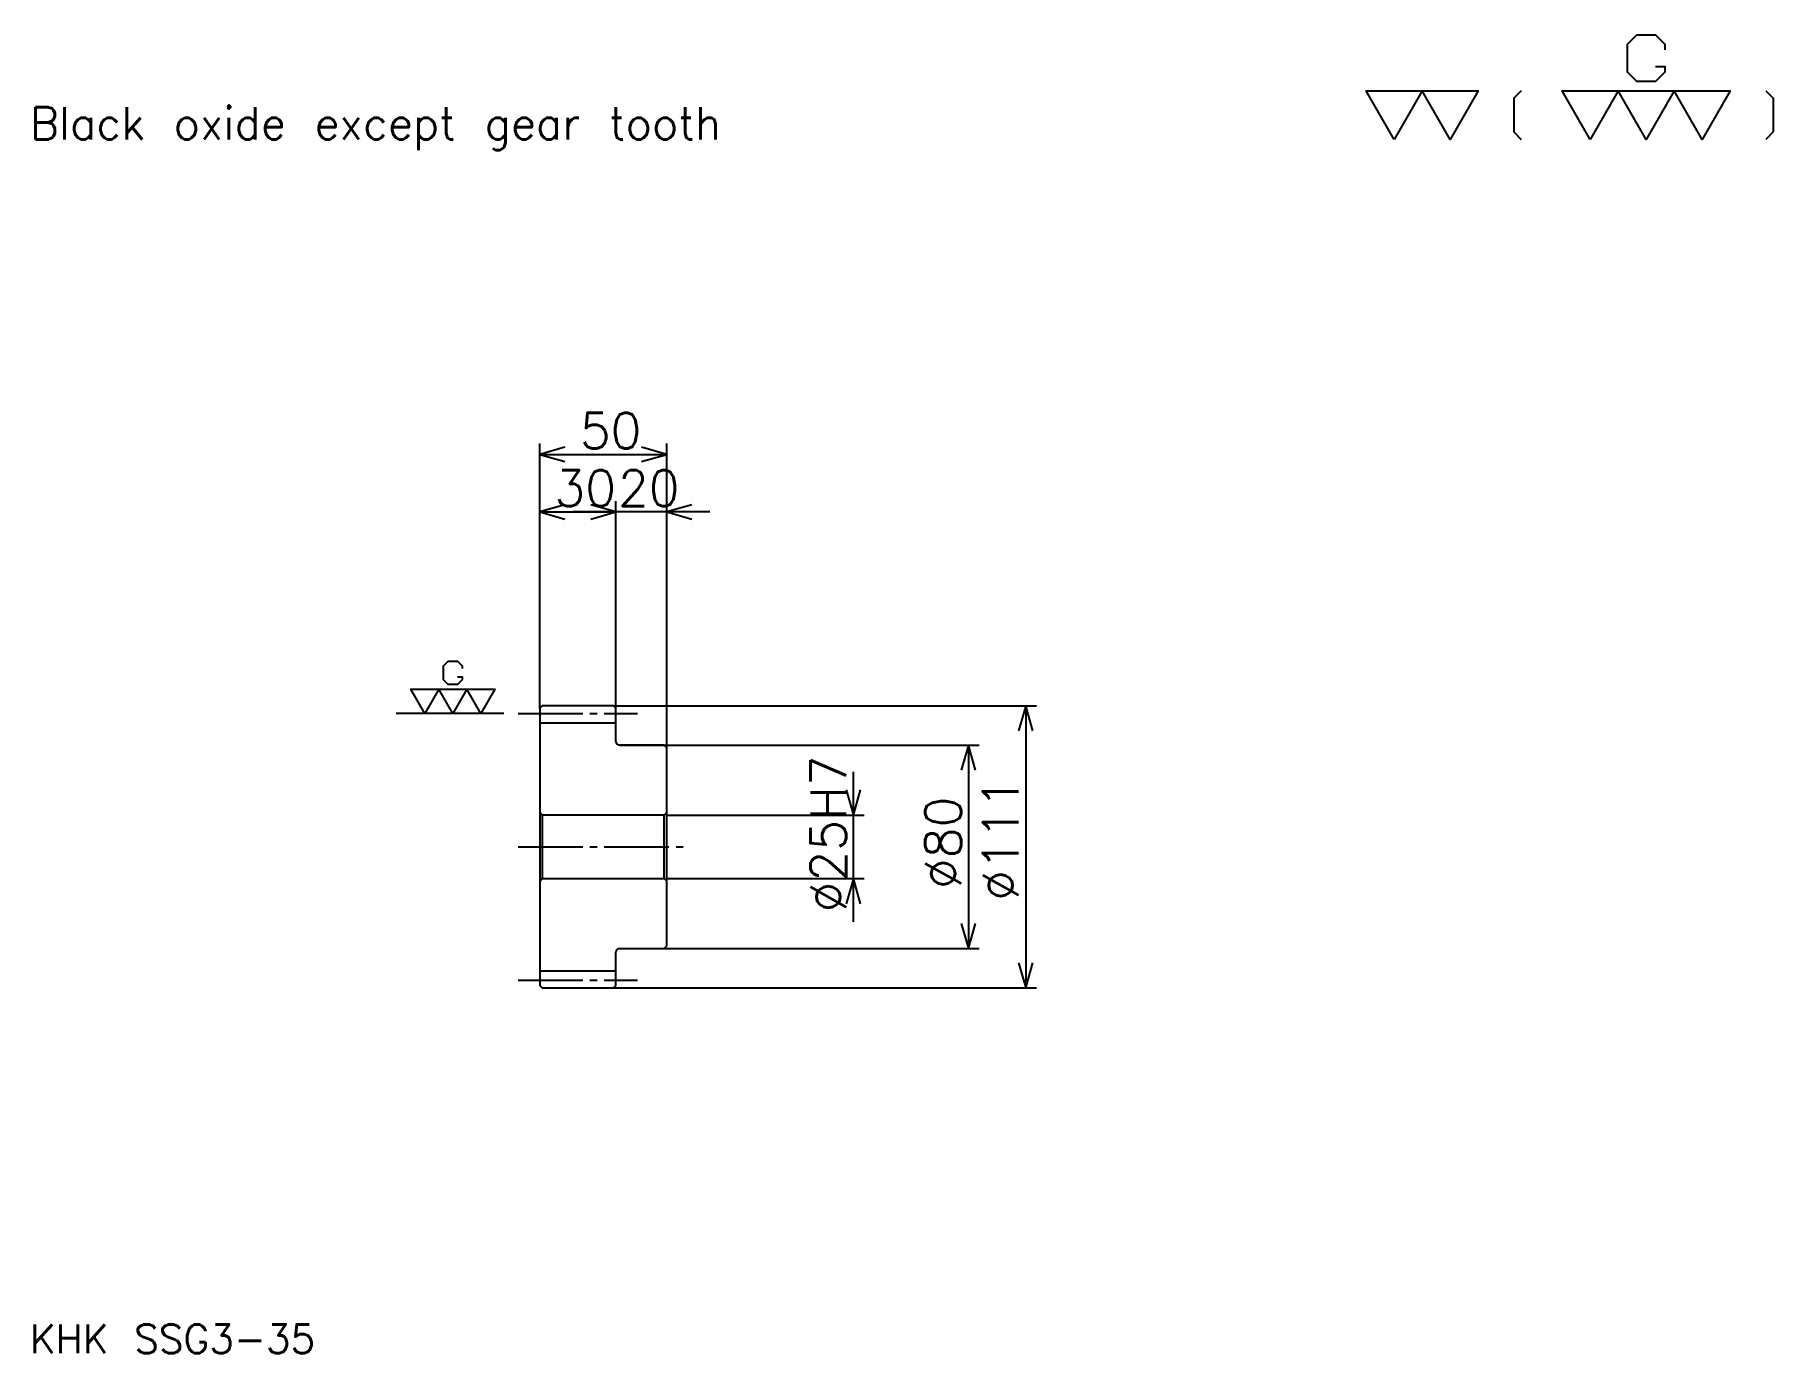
# Model space of a CAD drawing. Extents: x 30 to 714, y 31 to 550.
import ezdxf

# ---------------------------------------------------------------- set-up
doc = ezdxf.new("R2010")
doc.units = 0
doc.linetypes.add('DASHDOT', pattern=[33.913044, 25.434783, -2.826087, 2.826087, -2.826087])
doc.layers.get('0').update_dxf_attribs({"linetype": 'CONTINUOUS'})
doc.layers.add('DASHDOT', color=6, linetype='DASHDOT')
doc.styles.add('KANJI', font='TXT', dxfattribs={"bigfont": 'BIGFONT'})

msp = doc.modelspace()

# ---------------------------------------------------------------- linework, layer by layer
at = {"color": 5}
for p, q in [((228.913055, 285.826111), (228.913055, 388.978271)), ((228.913055, 384.739136), (278.913055, 384.739136)), ((278.913055, 285.826111), (278.913055, 388.978271)), ((258.913055, 285.826111), (258.913055, 366.369568)), ((228.913055, 362.130432), (258.913055, 362.130432)), ((295.869568, 362.130432), (241.956528, 362.130432)), ((228.913055, 284.826111), (228.913055, 285.826111)), ((257.913055, 285.826111), (278.913055, 285.826111)), ((258.913055, 284.826111), (258.913055, 285.826111)), ((278.913055, 285.826111), (424.456543, 285.826111)), ((278.913055, 269.326111), (278.913055, 285.826111)), ((420.217407, 285.826111), (420.217407, 174.826096)), ((260.413055, 270.326111), (278.913055, 270.326111)), ((278.913055, 270.326111), (401.847839, 270.326111)), ((397.608704, 270.326111), (397.608704, 190.326096)), ((352.391327, 200.869568), (352.391327, 259.782623)), ((278.913055, 242.826096), (356.630432, 242.826096)), ((278.913055, 217.826096), (356.630432, 217.826096)), ((260.413055, 190.326096), (278.913055, 190.326096)), ((278.913055, 190.326096), (401.847839, 190.326096)), ((257.913055, 174.826096), (278.913055, 174.826096)), ((278.913055, 174.826096), (424.456543, 174.826096))]:
    msp.add_line(p, q, dxfattribs=at)
at = {"color": 7}
msp.add_line((214.782623, 282.826111), (172.391312, 282.826111), dxfattribs=at)
at = {"color": 4}
for p, q in [((228.913055, 279.076111), (258.913055, 279.076111)), ((229.913055, 242.826096), (229.913055, 217.826096)), ((277.913055, 242.826096), (278.913055, 243.826096)), ((277.913055, 217.826096), (278.913055, 216.826096)), ((228.913055, 181.576096), (258.913055, 181.576096))]:
    msp.add_line(p, q, dxfattribs=at)
at = {"color": 7}
for points in [[(668.086975, 537.352173), (671.760864, 537.352173), (671.760864, 535.147827), (668.086975, 531.473938), (660.739136, 531.473938), (657.065247, 535.147827), (657.065247, 546.169556), (660.739136, 549.843506), (668.086975, 549.843506), (671.760864, 546.169556), (671.760864, 543.96521)], [(565.217407, 508.695648), (554.195679, 527.799988), (598.282593, 527.799988), (587.260864, 508.695648), (576.239136, 527.799988), (565.217407, 508.695648)], [(615.182617, 527.799988), (612.243469, 524.86084), (612.243469, 511.634766), (615.182617, 508.695648)], [(642.369568, 508.695648), (631.347839, 527.799988), (697.478271, 527.799988), (686.456543, 508.695648), (675.434814, 527.799988), (664.413086, 508.695648), (653.391296, 527.799988), (642.369568, 508.695648)], [(711.439148, 527.799988), (714.378296, 524.86084), (714.378296, 511.634766), (711.439148, 508.695648)], [(196.554352, 297.154358), (198.391312, 297.154358), (198.391312, 296.052185), (196.554352, 294.21521), (192.880447, 294.21521), (191.043488, 296.052185), (191.043488, 301.563049), (192.880447, 303.400024), (196.554352, 303.400024), (198.391312, 301.563049), (198.391312, 300.460876)], [(183.695663, 282.826111), (178.184799, 292.378265), (211.250015, 292.378265), (205.739136, 282.826111), (200.228271, 292.378265), (194.717407, 282.826111), (189.206528, 292.378265), (183.695663, 282.826111)]]:
    msp.add_lwpolyline(points, dxfattribs=at)
at = {"color": 5}
for points in [[(238.804352, 387.565216), (228.913055, 384.739136), (238.804352, 381.913055)], [(269.021759, 381.913055), (278.913055, 384.739136), (269.021759, 387.565216)], [(238.804352, 364.956543), (228.913055, 362.130432), (238.804352, 359.304382)], [(249.021759, 359.304382), (258.913055, 362.130432), (249.021759, 364.956543)], [(249.021759, 359.304382), (258.913055, 362.130432), (249.021759, 364.956543)], [(288.804352, 364.956543), (278.913055, 362.130432), (288.804352, 359.304382)], [(423.043488, 275.934784), (420.217407, 285.826111), (417.391327, 275.934784)], [(400.434784, 260.434784), (397.608704, 270.326111), (394.782623, 260.434784)], [(349.565247, 252.717407), (352.391327, 242.826096), (355.217407, 252.717407)], [(355.217407, 207.934784), (352.391327, 217.826096), (349.565247, 207.934784)], [(394.782623, 200.217407), (397.608704, 190.326096), (400.434784, 200.217407)], [(417.391327, 184.717407), (420.217407, 174.826096), (423.043488, 184.717407)]]:
    msp.add_lwpolyline(points, dxfattribs=at)
at = {"color": 4}
for points in [[(258.913055, 271.826111), (258.913055, 284.826111), (257.913055, 285.826111), (229.913055, 285.826111), (228.913055, 284.826111), (228.913055, 216.826096)], [(260.413055, 190.326096), (277.913055, 190.326096), (278.913055, 191.326096), (278.913055, 269.326111), (277.913055, 270.326111), (260.413055, 270.326111)], [(228.913055, 216.826096), (229.913055, 217.826096), (277.913055, 217.826096), (277.913055, 242.826096), (229.913055, 242.826096), (228.913055, 243.826096)], [(228.913055, 216.826096), (228.913055, 175.826096), (229.913055, 174.826096), (257.913055, 174.826096), (258.913055, 175.826096), (258.913055, 188.826096)]]:
    msp.add_lwpolyline(points, dxfattribs=at)
for centre, start, end in [((260.413055, 271.826111), 180, 270), ((260.413055, 188.826096), 90, 180)]:
    msp.add_arc(centre, 1.5, start, end, dxfattribs=at)
at = {"layer": 'DASHDOT', "color": 7}
for p, q in [((220.434799, 282.826111), (267.391327, 282.826111)), ((220.434799, 230.326096), (287.391327, 230.326096)), ((220.434799, 177.826096), (267.391327, 177.826096))]:
    msp.add_line(p, q, dxfattribs=at)

# ---------------------------------------------------------------- texts
at = {"color": 7, "style": 'KANJI'}
for s, height, p in [('Black oxide except gear tooth', 12.717391, (28.26087, 508.695648)), ('50', 14.130435, (244.728271, 387)), ('30', 14.130435, (234.728271, 364.391296)), ('20', 14.130435, (259.728271, 364.391296)), ('KHK SSG3-35', 11.304348, (28.26087, 31.086956))]:
    msp.add_text(s, height=height, dxfattribs=at).set_placement(p)
for s, p in [('%%c25H7', (349.565247, 204.538055)), ('%%c80', (394.782623, 213.722839)), ('%%c111', (417.391327, 209.130432))]:
    msp.add_text(s, height=14.130435, rotation=90, dxfattribs=at).set_placement(p)

doc.saveas('drawing.dxf')
